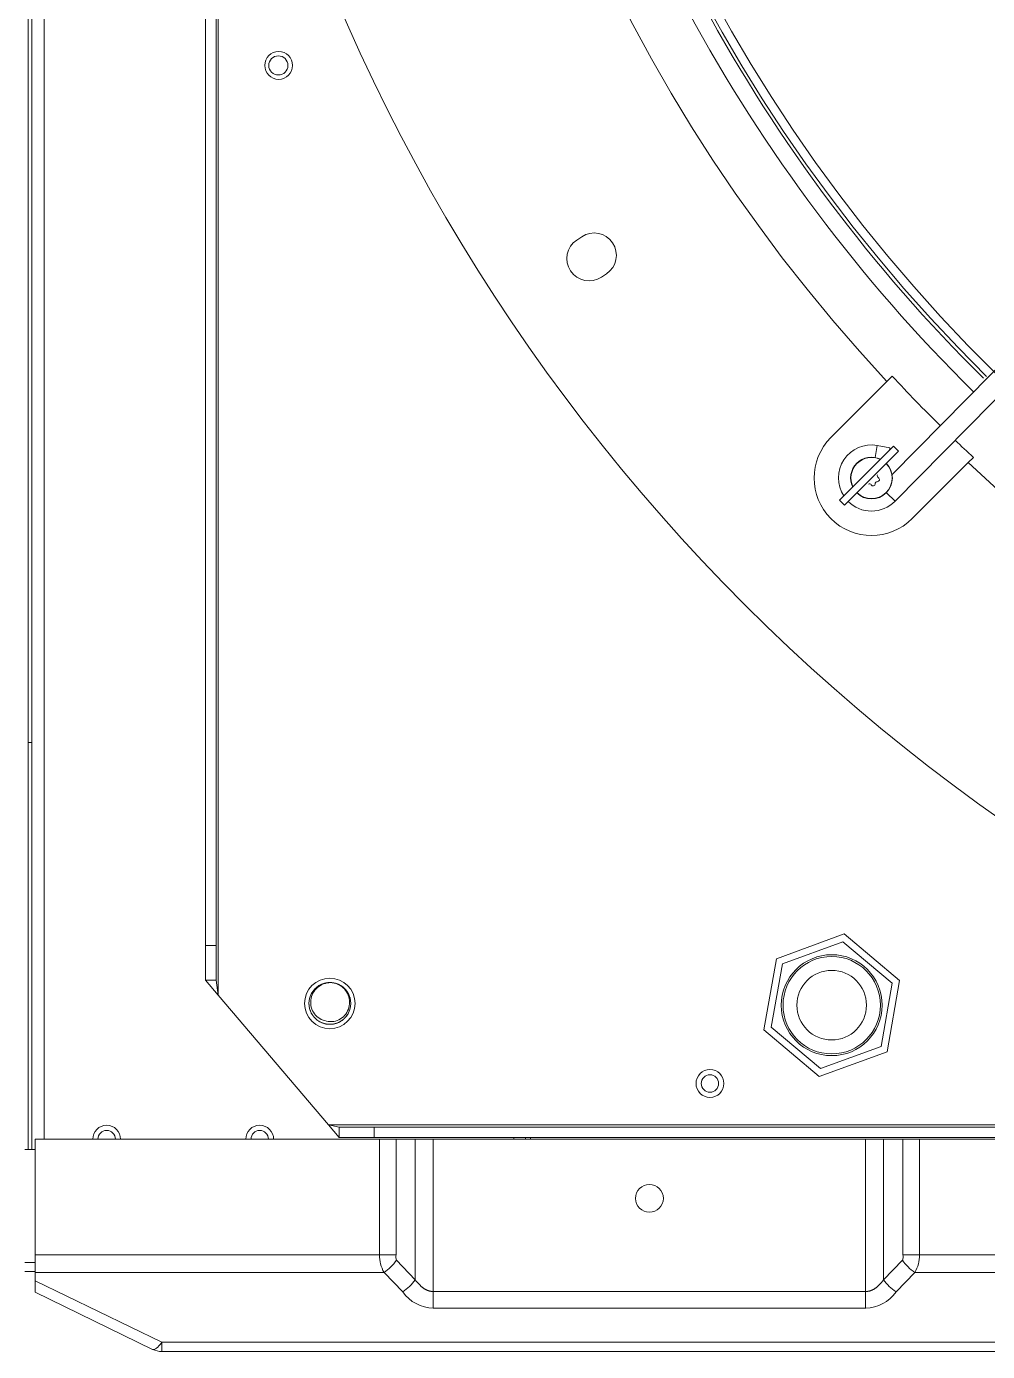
# Model space of a CAD drawing. Header units: millimetres. Extents: x 113490 to 142599, y -20467 to 115.
# Drawn here: x 124744.7 to 125021, y -11964.5 to -11583.8 of the extents above; entities that cross this region are included whole.
import ezdxf

# ---------------------------------------------------------------- set-up
doc = ezdxf.new("R2010")
doc.units = ezdxf.units.MM
doc.layers.add('DV3_0', color=7, linetype='Continuous')

msp = doc.modelspace()

# ---------------------------------------------------------------- linework, layer by layer
at = {"layer": 'DV3_0', "color": 7, "linetype": 'Continuous', "lineweight": 15}
for p, q in [((124745.24, -11906.49), (124745.24, -9742.49)), ((124746.24, -11906.49), (124746.24, -9742.49)), ((124796.24, -11847.85), (124796.24, -9857.26)), ((124799.24, -11847.85), (124799.24, -9857.26)), ((125327.2, -11374.23), (124993.6, -11712.53)), ((124994.45, -11720.21), (125332.11, -11377.79)), ((124904.36, -11644.2), (124902.95, -11645.15)), ((124910.06, -11655.79), (124911.47, -11654.85)), ((124992.13, -11685.77), (124976.02, -11701.88)), ((124993.62, -11684.27), (124992.13, -11685.77)), ((124978.49, -11719.91), (124994.05, -11704.35)), ((124995.46, -11705.77), (124979.91, -11721.32)), ((124992.95, -11704.83), (124989.33, -11704.19)), ((124992.82, -11705.58), (124992.95, -11704.83)), ((124995.46, -11705.77), (124994.05, -11704.35)), ((124992.21, -11709.02), (124992.12, -11709.51)), ((124999.35, -11725.21), (125015.46, -11709.1)), ((125015.46, -11709.1), (125016.96, -11707.61)), ((124978.49, -11719.91), (124979.91, -11721.32)), ((124745.24, -11789.48), (124746.24, -11789.48)), ((124960.32, -11851.63), (124979.85, -11844.52)), ((124979.46, -11846.77), (124962.07, -11853.09)), ((124993.62, -11858.67), (124979.46, -11846.77)), ((124979.85, -11844.52), (124995.77, -11857.89)), ((124796.24, -11857.85), (124796.24, -11847.85)), ((124796.24, -11847.85), (124799.24, -11847.85)), ((124799.24, -11847.85), (124799.24, -11857.85)), ((124956.7, -11872.09), (124960.32, -11851.63)), ((124962.07, -11853.09), (124958.85, -11871.31)), ((124799.84, -11862.07), (124796.24, -11857.85)), ((124799.24, -11857.85), (124796.24, -11857.85)), ((124799.84, -11862.07), (124799.24, -11857.85)), ((124995.77, -11857.89), (124992.16, -11878.36)), ((124799.84, -11862.07), (124831.6, -11899.39)), ((124990.41, -11876.89), (124993.62, -11858.67)), ((124972.62, -11885.46), (124956.7, -11872.09)), ((124958.85, -11871.31), (124973.02, -11883.21)), ((124973.02, -11883.21), (124990.41, -11876.89)), ((124992.16, -11878.36), (124972.62, -11885.46)), ((124834.67, -11899.99), (124831.6, -11899.39)), ((124834.67, -11902.99), (124831.6, -11899.39)), ((124834.67, -11899.99), (124844.67, -11899.99)), ((124834.67, -11902.99), (124834.67, -11899.99)), ((125838.58, -11899.99), (124844.67, -11899.99)), ((124844.67, -11899.99), (124844.67, -11902.99)), ((124747.24, -11903.49), (124747.24, -11936.74)), ((124846.22, -11903.49), (124747.24, -11903.49)), ((124844.67, -11902.99), (124834.67, -11902.99)), ((125838.58, -11902.99), (124844.67, -11902.99)), ((124850.99, -11903.49), (124846.22, -11903.49)), ((124850.99, -11903.49), (124856.51, -11903.49)), ((124861.68, -11903.49), (124856.51, -11903.49)), ((124861.68, -11903.49), (124986, -11903.49)), ((124889.64, -11903.49), (124889.64, -11902.99)), ((124991.16, -11903.49), (124986, -11903.49)), ((124991.16, -11903.49), (124996.69, -11903.49)), ((125001.46, -11903.49), (124996.69, -11903.49)), ((125086.22, -11903.49), (125001.46, -11903.49)), ((124747.24, -11906.49), (124744.24, -11906.49)), ((124747.24, -11936.74), (124747.24, -11941.77)), ((124747.24, -11941.49), (124744.24, -11941.49)), ((124747.24, -11941.77), (124747.24, -11944.18)), ((124747.24, -11944.18), (124747.24, -11947.49)), ((124747.24, -11947.49), (124781, -11963.89)), ((124783.62, -11964.49), (125898.86, -11964.49))]:
    msp.add_line(p, q, dxfattribs=at)
at = {"layer": 'DV3_0', "color": 7, "linetype": 'Continuous', "lineweight": 20}
for p, q in [((124749.84, -11903.49), (124749.84, -9745.49)), ((124799.84, -11862.07), (124799.84, -9845.59)), ((124988.73, -11707.63), (124989.33, -11704.19)), ((124991.96, -11717.76), (124994.45, -11720.21)), ((125851.84, -11899.39), (124831.6, -11899.39)), ((124846.22, -11936.74), (124846.22, -11903.49)), ((124850.99, -11936.74), (124850.99, -11903.49)), ((124856.51, -11943.87), (124856.51, -11903.49)), ((124861.68, -11947.25), (124861.68, -11903.49)), ((124884.84, -11903.49), (124884.84, -11902.99)), ((124888.16, -11903.49), (124888.16, -11902.99)), ((124986, -11947.25), (124986, -11903.49)), ((124991.16, -11943.87), (124991.16, -11903.49)), ((124996.69, -11903.49), (124996.69, -11936.74)), ((125001.46, -11903.49), (125001.46, -11936.74)), ((124846.22, -11936.74), (124747.24, -11936.74)), ((124850.99, -11936.74), (124846.22, -11936.74)), ((124996.69, -11936.74), (125001.46, -11936.74)), ((125086.22, -11936.74), (125001.46, -11936.74)), ((124747.24, -11938.89), (124744.24, -11938.89)), ((124847.55, -11941.77), (124747.24, -11941.77)), ((124852.93, -11947.36), (124847.55, -11941.77)), ((124856.51, -11943.87), (124851.13, -11938.28)), ((124996.55, -11938.28), (124991.16, -11943.87)), ((125000.13, -11941.77), (124994.74, -11947.36)), ((125087.55, -11941.77), (125000.13, -11941.77)), ((124747.24, -11944.18), (124783.62, -11961.85)), ((124986, -11947.25), (124861.68, -11947.25)), ((124861.68, -11947.25), (124861.68, -11952.04)), ((124986, -11947.25), (124986, -11952.04)), ((124986, -11952.04), (124861.68, -11952.04)), ((124783.62, -11961.85), (125898.86, -11961.85)), ((124783.62, -11961.85), (124783.62, -11964.49))]:
    msp.add_line(p, q, dxfattribs=at)
at = {"layer": 'DV3_0', "color": 7, "linetype": 'Continuous', "lineweight": 15}
for centre, radius in [((124817.24, -11594.99), 4), ((124817.15, -11594.99), 2.75), ((124976.24, -11864.99), 14), ((124831.95, -11864.49), 7.25), ((124976.24, -11864.99), 10), ((124941.23, -11887.49), 4), ((124941.23, -11887.49), 2.5), ((124923.84, -11920.49), 4)]:
    msp.add_circle(centre, radius, dxfattribs=at)
at = {"layer": 'DV3_0', "color": 7, "linetype": 'Continuous', "lineweight": 20}
msp.add_circle((124976.24, -11864.99), 14.5, dxfattribs=at)
at = {"layer": 'DV3_0', "color": 7, "linetype": 'Continuous', "lineweight": 15}
for centre, radius, start, end in [((125341.24, -11359.99), 477.5, 136.9802, 223.0198), ((125341.24, -11359.99), 456, 136.2282, 225.3442), ((125341.24, -11359.99), 453.5, 135.9912, 225.5589), ((125341.24, -11359.99), 346, 136.506, 225.3203), ((125341.24, -11359.99), 343.5, 135.6595, 225.6229), ((125341.24, -11359.99), 551.5, 195.4775, 254.5225), ((125341.24, -11359.99), 457, 208.4298, 225.3111), ((124907.92, -11649.53), 6.4, 303.75, 123.75), ((124906.5, -11650.47), 6.4, 123.75, 303.75), ((125341.24, -11359.99), 475.39, 223.011, 225.4011), ((124987.68, -11713.54), 16.5, 135, 315), ((124987.68, -11713.54), 9.5, 80, 212.8167), ((125341.24, -11359.99), 475.39, 226.1242, 226.989), ((124987.68, -11713.54), 6, 64.4712, 205.5288), ((124987.68, -11713.54), 5.91, 64.7712, 205.2288), ((124987.68, -11713.54), 6, 225, 45), ((124987.68, -11713.54), 5.91, 225, 45), ((125341.24, -11359.99), 477.5, 226.9802, 313.0198), ((124989.94, -11712.94), 0.6, 148.8788, 241.1212), ((124989.36, -11713.99), 0.6, 268.8617, 61.1383), ((124987.08, -11715.79), 0.6, 28.8788, 121.1212), ((124988.13, -11715.21), 0.6, 208.8618, 1.1382), ((124989.33, -11715.19), 0.6, 88.8788, 181.1212), ((124987.68, -11713.54), 9.5, 225, 270), ((124987.68, -11713.54), 9.5, 270, 315.4011), ((124831.95, -11864.49), 6, 64.8963, 82.5227), ((124767.79, -11903.49), 4, 0, 180), ((124811.79, -11903.49), 4, 0, 180), ((124767.79, -11903.49), 2.5, 0, 180), ((124811.79, -11903.49), 2.5, 0, 180), ((124783.62, -11958.49), 6, 244.0935, 270)]:
    msp.add_arc(centre, radius, start, end, dxfattribs=at)
at = {"layer": 'DV3_0', "color": 7, "linetype": 'Continuous', "lineweight": 20}
for centre, radius, start, end in [((125341.24, -11359.99), 461.75, 208.3699, 225.4011), ((124855.55, -11936.97), 9.33, 178.573, 210.9696), ((124852.78, -11937.36), 1.89, 160.9993, 209.2458), ((124994.9, -11937.36), 1.89, 330.7536, 19.0013), ((124992.13, -11936.97), 9.33, 329.0299, 1.4276), ((124861.93, -11941.05), 10.99, 215.0741, 268.685), ((124985.75, -11941.05), 10.99, 271.315, 324.9258)]:
    msp.add_arc(centre, radius, start, end, dxfattribs=at)
at = {"layer": 'DV3_0', "color": 7, "linetype": 'Continuous', "lineweight": 15}
for centre, major_axis, start_param, end_param in [((124847.55, -11938.28), (4.49, 4.33), 4.313983, 5.138233), ((125000.13, -11938.28), (-4.49, 4.33), 1.144952, 1.969202), ((124852.93, -11943.87), (4.49, 4.33), 4.313983, 5.138233), ((124994.74, -11943.87), (-4.49, 4.33), 1.144952, 1.969202)]:
    msp.add_ellipse(centre, major_axis=major_axis, ratio=0.436952, start_param=start_param, end_param=end_param, dxfattribs=at)
at = {"layer": 'DV3_0', "color": 7, "linetype": 'Continuous', "lineweight": 20}
msp.add_ellipse((124783.62, -11958.49), major_axis=(2.62, 5.4), ratio=0.282676, start_param=3.141593, end_param=4.185324, dxfattribs=at)
at = {"layer": 'DV3_0', "color": 7, "linetype": 'Continuous', "lineweight": 15}
for points, knots in [([(124991.91, -11709.32), (124991.93, -11709.3), (124991.98, -11709.25), (124992.08, -11709.15), (124992.17, -11709.06), (124992.21, -11709.02)], [0.93699996, 0.93699996, 0.93699996, 0.93699996, 0.94570082, 0.97250001, 1, 1, 1, 1]), ([(124830.49, -11869.41), (124829.13, -11869.09), (124827.93, -11868.21), (124826.51, -11865.84), (124826.27, -11864.37), (124826.86, -11861.67), (124827.68, -11860.44), (124829.93, -11858.81), (124831.34, -11858.42), (124832.73, -11858.54)], [0, 0, 0, 0, 0.25, 0.25, 0.5, 0.5, 0.75, 0.75, 1, 1, 1, 1]), ([(124834.5, -11859.06), (124835.74, -11859.71), (124836.71, -11860.8), (124837.75, -11863.39), (124837.76, -11864.86), (124836.79, -11867.47), (124835.8, -11868.58), (124833.31, -11869.78), (124831.81, -11869.89), (124830.49, -11869.41)], [0, 0, 0, 0, 0.25, 0.25, 0.5, 0.5, 0.75, 0.75, 1, 1, 1, 1])]:
    msp.add_open_spline(points, degree=3, knots=knots, dxfattribs=at)
msp.add_rational_spline([(124837.5, -11862.19), (124836.17, -11858.99), (124832.73, -11858.54), (124829.3, -11858.09), (124827.19, -11860.84), (124825.08, -11863.59), (124826.41, -11866.79), (124827.74, -11869.99), (124831.17, -11870.44), (124834.61, -11870.89), (124836.72, -11868.14), (124838.82, -11865.39), (124837.5, -11862.19), (124836.17, -11858.99), (124832.73, -11858.54), (124829.3, -11858.09), (124827.19, -11860.84), (124825.08, -11863.59), (124826.41, -11866.79), (124827.74, -11869.99), (124831.17, -11870.44), (124834.61, -11870.89), (124836.72, -11868.14), (124838.82, -11865.39), (124837.5, -11862.19), (124836.61, -11860.04), (124834.5, -11859.06)], [1, 0.866025403784, 1, 0.866025403784, 1, 0.866025403784, 1, 0.866025403784, 1, 0.866025403784, 1, 0.866025403784, 1, 0.866025403784, 1, 0.866025403784, 1, 0.866025403784, 1, 0.866025403784, 1, 0.866025403784, 1, 0.866025403784, 1, 0.90591222949, 0.943976505854], degree=2, knots=[0.94372108, 0.94372108, 0.94372108, 0.9481517, 0.9481517, 0.95258231, 0.95258231, 0.95701293, 0.95701293, 0.96144354, 0.96144354, 0.96587416, 0.96587416, 0.97030477, 0.97030477, 0.97473539, 0.97473539, 0.979166, 0.979166, 0.98359662, 0.98359662, 0.98802723, 0.98802723, 0.99245785, 0.99245785, 0.99688846, 0.99688846, 1, 1, 1], dxfattribs=at)
at = {"layer": 'DV3_0', "color": 7, "linetype": 'Continuous', "lineweight": 20}
for points, knots in [([(124861.68, -11947.25), (124861.63, -11947.25), (124861.53, -11947.25), (124861.39, -11947.24), (124861.24, -11947.23), (124861.09, -11947.21), (124860.95, -11947.19), (124860.8, -11947.16), (124860.65, -11947.13), (124860.5, -11947.09), (124860.35, -11947.04), (124860.2, -11946.99), (124860.05, -11946.93), (124859.9, -11946.87), (124859.74, -11946.8), (124859.58, -11946.72), (124859.42, -11946.64), (124859.26, -11946.54), (124859.1, -11946.44), (124858.93, -11946.33), (124858.76, -11946.21), (124858.59, -11946.09), (124858.42, -11945.95), (124858.24, -11945.8), (124858.06, -11945.64), (124857.88, -11945.47), (124857.69, -11945.28), (124857.5, -11945.09), (124857.31, -11944.88), (124857.11, -11944.65), (124856.91, -11944.41), (124856.71, -11944.15), (124856.58, -11943.97), (124856.51, -11943.87)], [0, 0, 0, 0, 0.024413, 0.048868, 0.073403, 0.098058, 0.122876, 0.147897, 0.173164, 0.198721, 0.224613, 0.250887, 0.277591, 0.304774, 0.33249, 0.360793, 0.38974, 0.419391, 0.449809, 0.481061, 0.513216, 0.546348, 0.580533, 0.615853, 0.652392, 0.69024, 0.729488, 0.770232, 0.812573, 0.856611, 0.902453, 0.950186, 1, 1, 1, 1]), ([(124991.16, -11943.87), (124991.1, -11943.97), (124990.96, -11944.15), (124990.76, -11944.41), (124990.57, -11944.65), (124990.37, -11944.88), (124990.18, -11945.09), (124989.99, -11945.28), (124989.8, -11945.47), (124989.62, -11945.64), (124989.44, -11945.8), (124989.26, -11945.95), (124989.09, -11946.09), (124988.92, -11946.21), (124988.75, -11946.33), (124988.58, -11946.44), (124988.42, -11946.54), (124988.26, -11946.64), (124988.1, -11946.72), (124987.94, -11946.8), (124987.78, -11946.87), (124987.63, -11946.93), (124987.48, -11946.99), (124987.32, -11947.04), (124987.17, -11947.09), (124987.02, -11947.13), (124986.88, -11947.16), (124986.73, -11947.19), (124986.58, -11947.21), (124986.44, -11947.23), (124986.29, -11947.24), (124986.15, -11947.25), (124986.05, -11947.25), (124986, -11947.25)], [0, 0, 0, 0, 0.049764, 0.097517, 0.143364, 0.187409, 0.229756, 0.270506, 0.309759, 0.347611, 0.384155, 0.419479, 0.453668, 0.486804, 0.518962, 0.550217, 0.580639, 0.610293, 0.639243, 0.667548, 0.695267, 0.722453, 0.749159, 0.775436, 0.80133, 0.82689, 0.85216, 0.877183, 0.902004, 0.92666, 0.951207, 0.975655, 1, 1, 1, 1])]:
    msp.add_open_spline(points, degree=3, knots=knots, dxfattribs=at)

doc.saveas('drawing.dxf')
